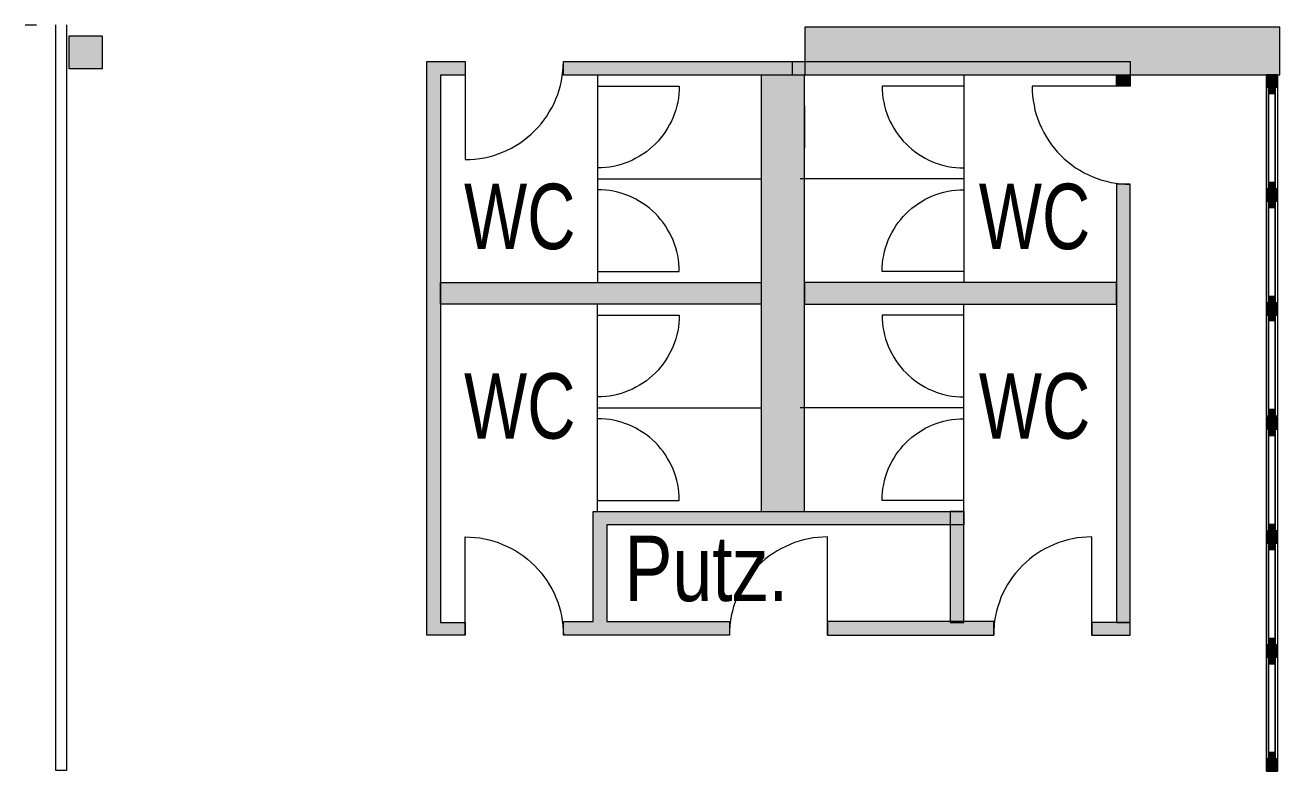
# Model space of a CAD drawing. Header units: inches. Extents: x 7445 to 114549, y 127015 to 195514.
# Drawn here: x 36765 to 48275, y 141922 to 148762 of the extents above; entities that cross this region are included whole.
import ezdxf

# ---------------------------------------------------------------- set-up
doc = ezdxf.new("R2010")
doc.units = ezdxf.units.IN
doc.header["$LTSCALE"] = 300
doc.header["$MEASUREMENT"] = 0
doc.linetypes.add('Volllinie', pattern=[0])
doc.layers.add('Grundebene', color=7, linetype='Continuous')
doc.styles.add('ARIAL_NARROW', font='ARIALN.TTF', dxfattribs={"height": 0.2})

# ---------------------------------------------------------------- blocks, each defined once
blk = doc.blocks.new('Color_Area-54A')
at = {"layer": 'Grundebene', "true_color": 0x000000, "transparency": 33554687}
blk.add_hatch(color=18, dxfattribs=at).paths.add_polyline_path([(48275, 148742), (43917, 148742), (43917, 148305), (48275, 148305)], flags=0)
at = {"layer": 'Grundebene', "color": 18, "linetype": 'Volllinie', "lineweight": 13, "true_color": 0x000000}
for p, q in [((48275, 148742), (43917, 148742)), ((43917, 148742), (43917, 148305)), ((48275, 148305), (48275, 148742)), ((43917, 148305), (48275, 148305))]:
    blk.add_line(p, q, dxfattribs=at)
blk = doc.blocks.new('Color_Area-1184')
at = {"layer": 'Grundebene', "true_color": 0xffffff, "transparency": 33554687}
blk.add_hatch(color=7, dxfattribs=at).paths.add_polyline_path([(48152, 143077), (48152, 142965), (48252, 142965), (48252, 143077)], flags=0)
at = {"layer": 'Grundebene', "color": 18, "linetype": 'Volllinie', "lineweight": 13, "true_color": 0x000000}
blk.add_lwpolyline([(48152, 143077), (48152, 142965), (48252, 142965), (48252, 143077), (48152, 143077)], dxfattribs=at)
blk = doc.blocks.new('Color_Area-118A')
at = {"layer": 'Grundebene', "true_color": 0xffffff, "transparency": 33554687}
blk.add_hatch(color=7, dxfattribs=at).paths.add_polyline_path([(48152, 144122), (48152, 144011), (48252, 144011), (48252, 144122)], flags=0)
at = {"layer": 'Grundebene', "color": 18, "linetype": 'Volllinie', "lineweight": 13, "true_color": 0x000000}
blk.add_lwpolyline([(48152, 144122), (48152, 144011), (48252, 144011), (48252, 144122), (48152, 144122)], dxfattribs=at)
blk = doc.blocks.new('Color_Area-1190')
at = {"layer": 'Grundebene', "true_color": 0xffffff, "transparency": 33554687}
blk.add_hatch(color=7, dxfattribs=at).paths.add_polyline_path([(48152, 145168), (48152, 145057), (48252, 145057), (48252, 145168)], flags=0)
at = {"layer": 'Grundebene', "color": 18, "linetype": 'Volllinie', "lineweight": 13, "true_color": 0x000000}
blk.add_lwpolyline([(48152, 145168), (48152, 145057), (48252, 145057), (48252, 145168), (48152, 145168)], dxfattribs=at)
blk = doc.blocks.new('Color_Area-1196')
at = {"layer": 'Grundebene', "true_color": 0xffffff, "transparency": 33554687}
blk.add_hatch(color=7, dxfattribs=at).paths.add_polyline_path([(48152, 146214), (48152, 146102), (48252, 146102), (48252, 146214)], flags=0)
at = {"layer": 'Grundebene', "color": 18, "linetype": 'Volllinie', "lineweight": 13, "true_color": 0x000000}
blk.add_lwpolyline([(48152, 146214), (48152, 146102), (48252, 146102), (48252, 146214), (48152, 146214)], dxfattribs=at)
blk = doc.blocks.new('Color_Area-119C')
at = {"layer": 'Grundebene', "true_color": 0xffffff, "transparency": 33554687}
blk.add_hatch(color=7, dxfattribs=at).paths.add_polyline_path([(48152, 147259), (48152, 147148), (48252, 147148), (48252, 147259)], flags=0)
at = {"layer": 'Grundebene', "color": 18, "linetype": 'Volllinie', "lineweight": 13, "true_color": 0x000000}
blk.add_lwpolyline([(48152, 147259), (48152, 147148), (48252, 147148), (48252, 147259), (48152, 147259)], dxfattribs=at)
blk = doc.blocks.new('Color_Area-11A2')
at = {"layer": 'Grundebene', "true_color": 0xffffff, "transparency": 33554687}
blk.add_hatch(color=7, dxfattribs=at).paths.add_polyline_path([(48152, 142031), (48152, 141920), (48252, 141920), (48252, 142031)], flags=0)
at = {"layer": 'Grundebene', "color": 18, "linetype": 'Volllinie', "lineweight": 13, "true_color": 0x000000}
blk.add_lwpolyline([(48152, 142031), (48152, 141920), (48252, 141920), (48252, 142031), (48152, 142031)], dxfattribs=at)
blk = doc.blocks.new('Color_Area-11A8')
at = {"layer": 'Grundebene', "true_color": 0xffffff, "transparency": 33554687}
blk.add_hatch(color=7, dxfattribs=at).paths.add_polyline_path([(48152, 148305), (48152, 148193), (48252, 148193), (48252, 148305)], flags=0)
at = {"layer": 'Grundebene', "color": 18, "linetype": 'Volllinie', "lineweight": 13, "true_color": 0x000000}
blk.add_lwpolyline([(48152, 148305), (48152, 148193), (48252, 148193), (48252, 148305), (48152, 148305)], dxfattribs=at)
blk = doc.blocks.new('Color_Area-11AE')
at = {"layer": 'Grundebene', "true_color": 0xffffff, "transparency": 33554687}
blk.add_hatch(color=7, dxfattribs=at).paths.add_polyline_path([(48172, 142091), (48172, 142031), (48232, 142031), (48232, 142091)], flags=0)
at = {"layer": 'Grundebene', "color": 18, "linetype": 'Volllinie', "lineweight": 13, "true_color": 0x000000}
blk.add_lwpolyline([(48172, 142091), (48172, 142031), (48232, 142031), (48232, 142091), (48172, 142091)], dxfattribs=at)
blk = doc.blocks.new('Color_Area-11B4')
at = {"layer": 'Grundebene', "true_color": 0xffffff, "transparency": 33554687}
blk.add_hatch(color=7, dxfattribs=at).paths.add_polyline_path([(48172, 142965), (48172, 142905), (48232, 142905), (48232, 142965)], flags=0)
at = {"layer": 'Grundebene', "color": 18, "linetype": 'Volllinie', "lineweight": 13, "true_color": 0x000000}
blk.add_lwpolyline([(48172, 142965), (48172, 142905), (48232, 142905), (48232, 142965), (48172, 142965)], dxfattribs=at)
blk = doc.blocks.new('Color_Area-11C6')
at = {"layer": 'Grundebene', "true_color": 0xffffff, "transparency": 33554687}
blk.add_hatch(color=7, dxfattribs=at).paths.add_polyline_path([(48172, 143137), (48172, 143077), (48232, 143077), (48232, 143137)], flags=0)
at = {"layer": 'Grundebene', "color": 18, "linetype": 'Volllinie', "lineweight": 13, "true_color": 0x000000}
blk.add_lwpolyline([(48172, 143137), (48172, 143077), (48232, 143077), (48232, 143137), (48172, 143137)], dxfattribs=at)
blk = doc.blocks.new('Color_Area-11CC')
at = {"layer": 'Grundebene', "true_color": 0xffffff, "transparency": 33554687}
blk.add_hatch(color=7, dxfattribs=at).paths.add_polyline_path([(48172, 144011), (48172, 143951), (48232, 143951), (48232, 144011)], flags=0)
at = {"layer": 'Grundebene', "color": 18, "linetype": 'Volllinie', "lineweight": 13, "true_color": 0x000000}
blk.add_lwpolyline([(48172, 144011), (48172, 143951), (48232, 143951), (48232, 144011), (48172, 144011)], dxfattribs=at)
blk = doc.blocks.new('Color_Area-11DE')
at = {"layer": 'Grundebene', "true_color": 0xffffff, "transparency": 33554687}
blk.add_hatch(color=7, dxfattribs=at).paths.add_polyline_path([(48172, 144182), (48172, 144122), (48232, 144122), (48232, 144182)], flags=0)
at = {"layer": 'Grundebene', "color": 18, "linetype": 'Volllinie', "lineweight": 13, "true_color": 0x000000}
blk.add_lwpolyline([(48172, 144182), (48172, 144122), (48232, 144122), (48232, 144182), (48172, 144182)], dxfattribs=at)
blk = doc.blocks.new('Color_Area-11E4')
at = {"layer": 'Grundebene', "true_color": 0xffffff, "transparency": 33554687}
blk.add_hatch(color=7, dxfattribs=at).paths.add_polyline_path([(48172, 145057), (48172, 144997), (48232, 144997), (48232, 145057)], flags=0)
at = {"layer": 'Grundebene', "color": 18, "linetype": 'Volllinie', "lineweight": 13, "true_color": 0x000000}
blk.add_lwpolyline([(48172, 145057), (48172, 144997), (48232, 144997), (48232, 145057), (48172, 145057)], dxfattribs=at)
blk = doc.blocks.new('Color_Area-11F6')
at = {"layer": 'Grundebene', "true_color": 0xffffff, "transparency": 33554687}
blk.add_hatch(color=7, dxfattribs=at).paths.add_polyline_path([(48172, 145236), (48172, 145176), (48232, 145176), (48232, 145236)], flags=0)
at = {"layer": 'Grundebene', "color": 18, "linetype": 'Volllinie', "lineweight": 13, "true_color": 0x000000}
blk.add_lwpolyline([(48172, 145236), (48172, 145176), (48232, 145176), (48232, 145236), (48172, 145236)], dxfattribs=at)
blk = doc.blocks.new('Color_Area-11FC')
at = {"layer": 'Grundebene', "true_color": 0xffffff, "transparency": 33554687}
blk.add_hatch(color=7, dxfattribs=at).paths.add_polyline_path([(48172, 146111), (48172, 146051), (48232, 146051), (48232, 146111)], flags=0)
at = {"layer": 'Grundebene', "color": 18, "linetype": 'Volllinie', "lineweight": 13, "true_color": 0x000000}
blk.add_lwpolyline([(48172, 146111), (48172, 146051), (48232, 146051), (48232, 146111), (48172, 146111)], dxfattribs=at)
blk = doc.blocks.new('Color_Area-120E')
at = {"layer": 'Grundebene', "true_color": 0xffffff, "transparency": 33554687}
blk.add_hatch(color=7, dxfattribs=at).paths.add_polyline_path([(48172, 147319), (48172, 147259), (48232, 147259), (48232, 147319)], flags=0)
at = {"layer": 'Grundebene', "color": 18, "linetype": 'Volllinie', "lineweight": 13, "true_color": 0x000000}
blk.add_lwpolyline([(48172, 147319), (48172, 147259), (48232, 147259), (48232, 147319), (48172, 147319)], dxfattribs=at)
blk = doc.blocks.new('Color_Area-1214')
at = {"layer": 'Grundebene', "true_color": 0xffffff, "transparency": 33554687}
blk.add_hatch(color=7, dxfattribs=at).paths.add_polyline_path([(48172, 148193), (48172, 148133), (48232, 148133), (48232, 148193)], flags=0)
at = {"layer": 'Grundebene', "color": 18, "linetype": 'Volllinie', "lineweight": 13, "true_color": 0x000000}
blk.add_lwpolyline([(48172, 148193), (48172, 148133), (48232, 148133), (48232, 148193), (48172, 148193)], dxfattribs=at)
blk = doc.blocks.new('Color_Area-1226')
at = {"layer": 'Grundebene', "true_color": 0xffffff, "transparency": 33554687}
blk.add_hatch(color=7, dxfattribs=at).paths.add_polyline_path([(48172, 146274), (48172, 146214), (48232, 146214), (48232, 146274)], flags=0)
at = {"layer": 'Grundebene', "color": 18, "linetype": 'Volllinie', "lineweight": 13, "true_color": 0x000000}
blk.add_lwpolyline([(48172, 146274), (48172, 146214), (48232, 146214), (48232, 146274), (48172, 146274)], dxfattribs=at)
blk = doc.blocks.new('Color_Area-122C')
at = {"layer": 'Grundebene', "true_color": 0xffffff, "transparency": 33554687}
blk.add_hatch(color=7, dxfattribs=at).paths.add_polyline_path([(48172, 147148), (48172, 147088), (48232, 147088), (48232, 147148)], flags=0)
at = {"layer": 'Grundebene', "color": 18, "linetype": 'Volllinie', "lineweight": 13, "true_color": 0x000000}
blk.add_lwpolyline([(48172, 147148), (48172, 147088), (48232, 147088), (48232, 147148), (48172, 147148)], dxfattribs=at)
blk = doc.blocks.new('Color_Area-138C')
at = {"layer": 'Grundebene', "true_color": 0x000000, "transparency": 33554687}
blk.add_hatch(color=18, dxfattribs=at).paths.add_polyline_path([(37171, 148662), (37471, 148662), (37471, 148362), (37171, 148362)], flags=0)
at = {"layer": 'Grundebene', "color": 18, "linetype": 'Volllinie', "lineweight": 13, "true_color": 0x000000}
for p, q in [((37171, 148662), (37471, 148662)), ((37171, 148362), (37171, 148662)), ((37471, 148662), (37471, 148362)), ((37471, 148362), (37171, 148362))]:
    blk.add_line(p, q, dxfattribs=at)
blk = doc.blocks.new('Color_Area-13FE')
at = {"layer": 'Grundebene', "true_color": 0x000000, "transparency": 33554687}
blk.add_hatch(color=18, dxfattribs=at).paths.add_polyline_path([(40803, 148303), (40576, 148303), (40576, 143284), (40803, 143284), (40803, 143168), (40451, 143168), (40451, 148428), (40803, 148428)], flags=0)
at = {"layer": 'Grundebene', "color": 18, "linetype": 'Volllinie', "lineweight": 13, "true_color": 0x000000}
for p, q in [((40451, 143168), (40451, 148428)), ((40451, 148428), (40803, 148428)), ((40803, 148428), (40803, 148303)), ((40803, 148303), (40576, 148303)), ((40576, 148303), (40576, 143284)), ((40576, 143284), (40803, 143284)), ((40803, 143284), (40803, 143168)), ((40803, 143168), (40451, 143168))]:
    blk.add_line(p, q, dxfattribs=at)
blk = doc.blocks.new('Color_Area-140D')
at = {"layer": 'Grundebene', "true_color": 0x000000, "transparency": 33554687}
blk.add_hatch(color=18, dxfattribs=at).paths.add_polyline_path([(43916, 148302), (43516, 148302), (43516, 144302), (43916, 144302)], flags=0)
at = {"layer": 'Grundebene', "color": 18, "linetype": 'Volllinie', "lineweight": 13, "true_color": 0x000000}
for p, q in [((43916, 148302), (43516, 148302)), ((43516, 148302), (43516, 144302)), ((43916, 144302), (43916, 148302)), ((43516, 144302), (43916, 144302))]:
    blk.add_line(p, q, dxfattribs=at)
blk = doc.blocks.new('Color_Area-1416')
at = {"layer": 'Grundebene', "true_color": 0x000000, "transparency": 33554687}
blk.add_hatch(color=18, dxfattribs=at).paths.add_polyline_path([(40576, 146202), (40576, 146402), (43516, 146402), (43516, 146202)], flags=0)
at = {"layer": 'Grundebene', "color": 18, "linetype": 'Volllinie', "lineweight": 13, "true_color": 0x000000}
for p, q in [((40576, 146202), (40576, 146402)), ((40576, 146402), (43516, 146402)), ((43516, 146402), (43516, 146202)), ((43516, 146202), (40576, 146202))]:
    blk.add_line(p, q, dxfattribs=at)
blk = doc.blocks.new('Color_Area-1425')
at = {"layer": 'Grundebene', "true_color": 0x000000, "transparency": 33554687}
blk.add_hatch(color=18, dxfattribs=at).paths.add_polyline_path([(42101, 144177), (42101, 143293), (43226, 143293), (43226, 143168), (41705, 143168), (41705, 143293), (41976, 143293), (41976, 144302), (45376, 144302), (45376, 144177)], flags=0)
at = {"layer": 'Grundebene', "color": 18, "linetype": 'Volllinie', "lineweight": 13, "true_color": 0x000000}
for p, q in [((41976, 143293), (41976, 144302)), ((41976, 144302), (45376, 144302)), ((45376, 144302), (45376, 144177)), ((42101, 144177), (42101, 143293)), ((45376, 144177), (42101, 144177)), ((41705, 143168), (41705, 143293)), ((41705, 143293), (41976, 143293)), ((42101, 143293), (43226, 143293)), ((43226, 143293), (43226, 143168)), ((43226, 143168), (41705, 143168))]:
    blk.add_line(p, q, dxfattribs=at)
blk = doc.blocks.new('Color_Area-14FC')
at = {"layer": 'Grundebene', "true_color": 0x000000, "transparency": 33554687}
blk.add_hatch(color=18, dxfattribs=at).paths.add_polyline_path([(46776, 143284), (46901, 143284), (46902, 147302), (46777, 147302)], flags=0)
at = {"layer": 'Grundebene', "color": 18, "linetype": 'Volllinie', "lineweight": 13, "true_color": 0x000000}
for p, q in [((46777, 147302), (46776, 143284)), ((46902, 147302), (46777, 147302)), ((46901, 143284), (46902, 147302)), ((46776, 143284), (46901, 143284))]:
    blk.add_line(p, q, dxfattribs=at)
blk = doc.blocks.new('Color_Area-1507')
at = {"layer": 'Grundebene', "true_color": 0x000000, "transparency": 33554687}
blk.add_hatch(color=18, dxfattribs=at).paths.add_polyline_path([(46776, 146202), (46776, 146402), (43916, 146402), (43916, 146202)], flags=0)
at = {"layer": 'Grundebene', "color": 18, "linetype": 'Volllinie', "lineweight": 13, "true_color": 0x000000}
for p, q in [((46776, 146402), (43916, 146402)), ((43916, 146402), (43916, 146202)), ((46776, 146202), (46776, 146402)), ((43916, 146202), (46776, 146202))]:
    blk.add_line(p, q, dxfattribs=at)
blk = doc.blocks.new('Color_Area-1510')
at = {"layer": 'Grundebene', "true_color": 0x000000, "transparency": 33554687}
blk.add_hatch(color=18, dxfattribs=at).paths.add_polyline_path([(45251, 144302), (45251, 143284), (45376, 143284), (45376, 144302)], flags=0)
at = {"layer": 'Grundebene', "color": 18, "linetype": 'Volllinie', "lineweight": 13, "true_color": 0x000000}
for p, q in [((45251, 144302), (45251, 143284)), ((45376, 144302), (45251, 144302)), ((45376, 143284), (45376, 144302)), ((45251, 143284), (45376, 143284))]:
    blk.add_line(p, q, dxfattribs=at)
blk = doc.blocks.new('Color_Area-1606')
at = {"layer": 'Grundebene', "true_color": 0x000000, "transparency": 33554687}
blk.add_hatch(color=18, dxfattribs=at).paths.add_polyline_path([(41703, 148302), (41703, 148428), (43917, 148428), (43917, 148302)], flags=0)
at = {"layer": 'Grundebene', "color": 18, "linetype": 'Volllinie', "lineweight": 13, "true_color": 0x000000}
for p, q in [((41703, 148302), (41703, 148428)), ((41703, 148428), (43917, 148428)), ((43917, 148428), (43917, 148302)), ((43917, 148302), (41703, 148302))]:
    blk.add_line(p, q, dxfattribs=at)
blk = doc.blocks.new('Color_Area-160F')
at = {"layer": 'Grundebene', "true_color": 0x000000, "transparency": 33554687}
blk.add_hatch(color=18, dxfattribs=at).paths.add_polyline_path([(46777, 148203), (46777, 148303), (46902, 148303), (46902, 148203)], flags=0)
at = {"layer": 'Grundebene', "color": 18, "linetype": 'Volllinie', "lineweight": 13, "true_color": 0x000000}
for p, q in [((46777, 148203), (46777, 148303)), ((46777, 148303), (46902, 148303)), ((46902, 148303), (46902, 148203)), ((46902, 148203), (46777, 148203))]:
    blk.add_line(p, q, dxfattribs=at)
blk = doc.blocks.new('Color_Area-161C')
at = {"layer": 'Grundebene', "true_color": 0x000000, "transparency": 33554687}
blk.add_hatch(color=18, dxfattribs=at).paths.add_polyline_path([(45650, 143293), (44126, 143293), (44126, 143168), (45650, 143168)], flags=0)
at = {"layer": 'Grundebene', "color": 18, "linetype": 'Volllinie', "lineweight": 13, "true_color": 0x000000}
for p, q in [((45650, 143293), (44126, 143293)), ((44126, 143293), (44126, 143168)), ((45650, 143168), (45650, 143293)), ((44126, 143168), (45650, 143168))]:
    blk.add_line(p, q, dxfattribs=at)
blk = doc.blocks.new('Color_Area-1625')
at = {"layer": 'Grundebene', "true_color": 0x000000, "transparency": 33554687}
blk.add_hatch(color=18, dxfattribs=at).paths.add_polyline_path([(46550, 143168), (46901, 143168), (46901, 143284), (46550, 143284)], flags=0)
at = {"layer": 'Grundebene', "color": 18, "linetype": 'Volllinie', "lineweight": 13, "true_color": 0x000000}
for p, q in [((46901, 143284), (46550, 143284)), ((46550, 143284), (46550, 143168)), ((46901, 143168), (46901, 143284)), ((46550, 143168), (46901, 143168))]:
    blk.add_line(p, q, dxfattribs=at)

msp = doc.modelspace()

# ---------------------------------------------------------------- linework, layer by layer
at = {"layer": 'Grundebene', "color": 18, "linetype": 'Volllinie', "lineweight": 13, "true_color": 0x000000}
for p, q in [((36869, 148761), (36765, 148761)), ((37047, 141924), (37047, 148765)), ((37145, 148765), (37145, 141924)), ((48275, 148742), (43917, 148742)), ((43917, 148742), (43917, 148305)), ((48275, 148305), (48275, 148742)), ((37171, 148662), (37471, 148662)), ((37171, 148362), (37171, 148662)), ((37471, 148662), (37471, 148362)), ((40451, 143168), (40451, 148428)), ((40451, 148428), (40803, 148428)), ((40803, 148428), (40803, 148303)), ((40803, 148428), (40803, 147528)), ((41698, 148338), (41702, 148383)), ((41702, 148383), (41703, 148428)), ((41703, 148302), (41703, 148428)), ((41703, 148428), (43917, 148428)), ((43805, 148428), (46902, 148428)), ((43805, 148303), (43805, 148428)), ((43917, 148428), (43917, 148302)), ((46902, 148428), (46902, 148303)), ((37471, 148362), (37171, 148362)), ((40803, 148303), (40576, 148303)), ((40576, 148303), (40576, 143284)), ((41676, 148209), (41686, 148252)), ((41686, 148252), (41693, 148295)), ((41693, 148295), (41698, 148338)), ((43917, 148302), (41703, 148302)), ((42016, 148302), (42016, 146402)), ((43916, 148302), (43516, 148302)), ((43516, 148302), (43516, 144302)), ((46902, 148303), (43805, 148303)), ((43916, 144302), (43916, 148302)), ((43917, 148305), (48275, 148305)), ((45376, 148302), (45376, 146402)), ((46777, 148203), (46777, 148303)), ((46777, 148303), (46902, 148303)), ((46902, 148303), (46902, 148203)), ((48152, 148305), (48252, 148305)), ((48152, 148193), (48152, 148305)), ((48252, 148305), (48252, 148193)), ((41651, 148125), (41664, 148167)), ((41664, 148167), (41676, 148209)), ((42016, 148202), (42766, 148202)), ((42765, 148165), (42762, 148128)), ((42766, 148202), (42765, 148165)), ((45376, 148202), (44626, 148202)), ((44627, 148202), (44627, 148165)), ((44627, 148165), (44630, 148128)), ((46902, 148202), (46002, 148202)), ((46003, 148202), (46004, 148157)), ((46004, 148157), (46007, 148113)), ((46902, 148203), (46777, 148203)), ((48252, 148193), (48152, 148193)), ((48152, 148193), (48172, 148193)), ((48152, 147259), (48152, 148193)), ((48172, 148193), (48232, 148193)), ((48172, 148133), (48172, 148193)), ((48172, 148193), (48172, 147259)), ((48232, 148193), (48232, 148133)), ((48232, 148193), (48252, 148193)), ((48232, 147259), (48232, 148193)), ((48252, 148193), (48252, 147259)), ((41597, 148004), (41617, 148044)), ((41617, 148044), (41635, 148084)), ((41635, 148084), (41651, 148125)), ((42744, 148020), (42734, 147985)), ((42752, 148055), (42744, 148020)), ((42758, 148091), (42752, 148055)), ((42762, 148128), (42758, 148091)), ((43916, 148022), (43916, 148022)), ((43916, 148022), (43916, 147632)), ((44630, 148128), (44634, 148091)), ((44634, 148091), (44641, 148055)), ((44641, 148055), (44649, 148020)), ((44649, 148020), (44658, 147985)), ((46007, 148113), (46012, 148069)), ((46012, 148069), (46020, 148026)), ((46020, 148026), (46029, 147983)), ((48232, 148133), (48172, 148133)), ((48172, 148133), (48232, 148133)), ((48172, 147319), (48172, 148133)), ((48232, 148133), (48232, 147319)), ((41525, 147891), (41551, 147927)), ((41551, 147927), (41574, 147965)), ((41574, 147965), (41597, 148004)), ((42709, 147916), (42694, 147882)), ((42722, 147950), (42709, 147916)), ((42734, 147985), (42722, 147950)), ((44658, 147985), (44670, 147950)), ((44670, 147950), (44683, 147916)), ((44683, 147916), (44698, 147882)), ((46029, 147983), (46041, 147941)), ((46041, 147941), (46055, 147900)), ((41408, 147761), (41439, 147791)), ((41439, 147791), (41470, 147823)), ((41470, 147823), (41498, 147856)), ((41498, 147856), (41525, 147891)), ((42659, 147816), (42639, 147785)), ((42677, 147849), (42659, 147816)), ((42694, 147882), (42677, 147849)), ((44698, 147882), (44715, 147849)), ((44715, 147849), (44733, 147816)), ((44733, 147816), (44753, 147785)), ((46055, 147900), (46071, 147859)), ((46071, 147859), (46089, 147818)), ((46089, 147818), (46109, 147778)), ((41266, 147656), (41303, 147680)), ((41303, 147680), (41340, 147706)), ((41340, 147706), (41375, 147733)), ((41375, 147733), (41408, 147761)), ((42572, 147698), (42547, 147672)), ((42595, 147726), (42572, 147698)), ((42618, 147755), (42595, 147726)), ((42639, 147785), (42618, 147755)), ((44753, 147785), (44774, 147755)), ((44774, 147755), (44797, 147726)), ((44797, 147726), (44821, 147698)), ((44821, 147698), (44846, 147672)), ((46109, 147778), (46131, 147739)), ((46131, 147739), (46155, 147701)), ((46155, 147701), (46180, 147665)), ((41022, 147555), (41064, 147566)), ((41064, 147566), (41105, 147580)), ((41105, 147580), (41146, 147596)), ((41146, 147596), (41187, 147614)), ((41187, 147614), (41226, 147634)), ((41226, 147634), (41266, 147656)), ((42402, 147559), (42369, 147541)), ((42433, 147579), (42402, 147559)), ((42464, 147600), (42433, 147579)), ((42492, 147623), (42464, 147600)), ((42520, 147647), (42492, 147623)), ((42547, 147672), (42520, 147647)), ((44846, 147672), (44872, 147647)), ((44872, 147647), (44900, 147623)), ((44900, 147623), (44929, 147600)), ((44929, 147600), (44959, 147579)), ((44959, 147579), (44991, 147559)), ((44991, 147559), (45023, 147541)), ((46180, 147665), (46207, 147630)), ((46207, 147630), (46236, 147597)), ((46236, 147597), (46266, 147565)), ((46266, 147565), (46298, 147535)), ((40803, 147528), (40848, 147529)), ((40848, 147529), (40892, 147532)), ((40892, 147532), (40936, 147538)), ((40936, 147538), (40979, 147545)), ((40979, 147545), (41022, 147555)), ((42054, 147453), (42016, 147452)), ((42091, 147456), (42054, 147453)), ((42127, 147460), (42091, 147456)), ((42163, 147466), (42127, 147460)), ((42199, 147474), (42163, 147466)), ((42234, 147484), (42199, 147474)), ((42268, 147496), (42234, 147484)), ((42302, 147509), (42268, 147496)), ((42336, 147524), (42302, 147509)), ((42369, 147541), (42336, 147524)), ((45023, 147541), (45056, 147524)), ((45056, 147524), (45090, 147509)), ((45090, 147509), (45124, 147496)), ((45124, 147496), (45159, 147484)), ((45159, 147484), (45194, 147474)), ((45194, 147474), (45229, 147466)), ((45229, 147466), (45265, 147460)), ((45265, 147460), (45302, 147456)), ((45302, 147456), (45339, 147453)), ((45339, 147453), (45376, 147452)), ((46298, 147535), (46331, 147507)), ((46331, 147507), (46366, 147480)), ((46366, 147480), (46402, 147454)), ((46402, 147454), (46440, 147430)), ((42016, 147352), (43516, 147352)), ((45376, 147352), (43876, 147352)), ((46440, 147430), (46479, 147408)), ((46479, 147408), (46519, 147388)), ((46519, 147388), (46559, 147370)), ((46559, 147370), (46600, 147354)), ((46600, 147354), (46641, 147340)), ((46641, 147340), (46684, 147329)), ((46684, 147329), (46726, 147319)), ((42054, 147251), (42016, 147252)), ((42091, 147249), (42054, 147251)), ((42127, 147244), (42091, 147249)), ((42163, 147238), (42127, 147244)), ((42199, 147230), (42163, 147238)), ((42234, 147220), (42199, 147230)), ((42268, 147209), (42234, 147220)), ((45124, 147209), (45159, 147220)), ((45159, 147220), (45194, 147230)), ((45194, 147230), (45229, 147238)), ((45229, 147238), (45265, 147244)), ((45265, 147244), (45302, 147249)), ((45302, 147249), (45339, 147251)), ((45339, 147251), (45376, 147252)), ((46726, 147319), (46769, 147312)), ((46769, 147312), (46813, 147307)), ((46777, 147302), (46776, 143284)), ((46902, 147302), (46777, 147302)), ((46813, 147307), (46858, 147303)), ((46858, 147303), (46902, 147302)), ((46901, 143284), (46902, 147302)), ((48152, 147259), (48252, 147259)), ((48152, 147148), (48152, 147259)), ((48172, 147259), (48152, 147259)), ((48172, 147319), (48232, 147319)), ((48172, 147259), (48172, 147319)), ((48232, 147319), (48172, 147319)), ((48232, 147259), (48172, 147259)), ((48232, 147319), (48232, 147259)), ((48252, 147259), (48232, 147259)), ((48252, 147259), (48252, 147148)), ((42302, 147196), (42268, 147209)), ((42336, 147181), (42302, 147196)), ((42369, 147164), (42336, 147181)), ((42402, 147145), (42369, 147164)), ((42433, 147126), (42402, 147145)), ((42464, 147104), (42433, 147126)), ((42492, 147082), (42464, 147104)), ((44900, 147082), (44929, 147104)), ((44929, 147104), (44959, 147126)), ((44959, 147126), (44991, 147145)), ((44991, 147145), (45023, 147164)), ((45023, 147164), (45056, 147181)), ((45056, 147181), (45090, 147196)), ((45090, 147196), (45124, 147209)), ((48252, 147148), (48152, 147148)), ((48152, 147148), (48172, 147148)), ((48152, 146214), (48152, 147148)), ((48172, 147148), (48232, 147148)), ((48172, 147088), (48172, 147148)), ((48172, 147148), (48172, 146214)), ((48232, 147148), (48232, 147088)), ((48232, 147148), (48252, 147148)), ((48232, 146214), (48232, 147148)), ((48252, 147148), (48252, 146214)), ((42520, 147058), (42492, 147082)), ((42547, 147033), (42520, 147058)), ((42572, 147007), (42547, 147033)), ((42595, 146979), (42572, 147007)), ((44797, 146979), (44821, 147007)), ((44821, 147007), (44846, 147033)), ((44846, 147033), (44872, 147058)), ((44872, 147058), (44900, 147082)), ((48232, 147088), (48172, 147088)), ((48172, 147088), (48232, 147088)), ((48172, 146274), (48172, 147088)), ((48232, 147088), (48232, 146274)), ((42618, 146950), (42595, 146979)), ((42639, 146920), (42618, 146950)), ((42659, 146888), (42639, 146920)), ((42677, 146855), (42659, 146888)), ((44715, 146855), (44733, 146888)), ((44733, 146888), (44753, 146920)), ((44753, 146920), (44774, 146950)), ((44774, 146950), (44797, 146979)), ((42694, 146822), (42677, 146855)), ((42709, 146789), (42694, 146822)), ((42722, 146754), (42709, 146789)), ((42734, 146720), (42722, 146754)), ((44658, 146720), (44670, 146754)), ((44670, 146754), (44683, 146789)), ((44683, 146789), (44698, 146822)), ((44698, 146822), (44715, 146855)), ((42744, 146685), (42734, 146720)), ((42752, 146649), (42744, 146685)), ((42758, 146613), (42752, 146649)), ((44634, 146613), (44641, 146649)), ((44641, 146649), (44649, 146685)), ((44649, 146685), (44658, 146720)), ((42762, 146577), (42758, 146613)), ((42765, 146540), (42762, 146577)), ((42766, 146502), (42765, 146540)), ((44627, 146540), (44630, 146577)), ((44627, 146502), (44627, 146540)), ((44630, 146577), (44634, 146613)), ((42016, 146502), (42766, 146502)), ((45376, 146502), (44626, 146502)), ((40576, 146202), (40576, 146402)), ((40576, 146402), (43516, 146402)), ((43516, 146402), (43516, 146202)), ((46776, 146402), (43916, 146402)), ((43916, 146402), (43916, 146202)), ((46776, 146202), (46776, 146402)), ((43516, 146202), (40576, 146202)), ((42016, 144302), (42016, 146202)), ((43916, 146202), (46776, 146202)), ((45376, 144302), (45376, 146202)), ((48152, 146214), (48252, 146214)), ((48152, 146102), (48152, 146214)), ((48172, 146214), (48152, 146214)), ((48172, 146274), (48232, 146274)), ((48172, 146214), (48172, 146274)), ((48232, 146274), (48172, 146274)), ((48232, 146214), (48172, 146214)), ((48232, 146274), (48232, 146214)), ((48252, 146214), (48232, 146214)), ((48252, 146214), (48252, 146102)), ((42016, 146102), (42766, 146102)), ((42765, 146065), (42762, 146028)), ((42766, 146102), (42765, 146065)), ((45376, 146102), (44626, 146102)), ((44627, 146102), (44627, 146065)), ((44627, 146065), (44630, 146028)), ((48152, 146111), (48172, 146111)), ((48152, 145176), (48152, 146111)), ((48252, 146102), (48152, 146102)), ((48172, 146111), (48232, 146111)), ((48172, 146051), (48172, 146111)), ((48172, 146111), (48172, 145176)), ((48232, 146111), (48232, 146051)), ((48232, 146111), (48252, 146111)), ((48232, 145176), (48232, 146111)), ((48252, 146111), (48252, 145176)), ((42752, 145955), (42744, 145920)), ((42758, 145991), (42752, 145955)), ((42762, 146028), (42758, 145991)), ((44630, 146028), (44634, 145991)), ((44634, 145991), (44641, 145955)), ((44641, 145955), (44649, 145920)), ((48232, 146051), (48172, 146051)), ((48172, 146051), (48232, 146051)), ((48172, 145236), (48172, 146051)), ((48232, 146051), (48232, 145236)), ((42722, 145850), (42709, 145816)), ((42734, 145885), (42722, 145850)), ((42744, 145920), (42734, 145885)), ((44649, 145920), (44658, 145885)), ((44658, 145885), (44670, 145850)), ((44670, 145850), (44683, 145816)), ((42677, 145749), (42659, 145716)), ((42694, 145782), (42677, 145749)), ((42709, 145816), (42694, 145782)), ((44683, 145816), (44698, 145782)), ((44698, 145782), (44715, 145749)), ((44715, 145749), (44733, 145716)), ((42595, 145626), (42572, 145598)), ((42618, 145655), (42595, 145626)), ((42639, 145685), (42618, 145655)), ((42659, 145716), (42639, 145685)), ((44733, 145716), (44753, 145685)), ((44753, 145685), (44774, 145655)), ((44774, 145655), (44797, 145626)), ((44797, 145626), (44821, 145598)), ((42464, 145500), (42433, 145479)), ((42492, 145523), (42464, 145500)), ((42520, 145547), (42492, 145523)), ((42547, 145572), (42520, 145547)), ((42572, 145598), (42547, 145572)), ((44821, 145598), (44846, 145572)), ((44846, 145572), (44872, 145547)), ((44872, 145547), (44900, 145523)), ((44900, 145523), (44929, 145500)), ((44929, 145500), (44959, 145479)), ((42199, 145374), (42163, 145366)), ((42234, 145384), (42199, 145374)), ((42268, 145396), (42234, 145384)), ((42302, 145409), (42268, 145396)), ((42336, 145424), (42302, 145409)), ((42369, 145441), (42336, 145424)), ((42402, 145459), (42369, 145441)), ((42433, 145479), (42402, 145459)), ((44959, 145479), (44991, 145459)), ((44991, 145459), (45023, 145441)), ((45023, 145441), (45056, 145424)), ((45056, 145424), (45090, 145409)), ((45090, 145409), (45124, 145396)), ((45124, 145396), (45159, 145384)), ((45159, 145384), (45194, 145374)), ((45194, 145374), (45229, 145366)), ((42054, 145353), (42016, 145352)), ((42091, 145356), (42054, 145353)), ((42127, 145360), (42091, 145356)), ((42163, 145366), (42127, 145360)), ((45229, 145366), (45265, 145360)), ((45265, 145360), (45302, 145356)), ((45302, 145356), (45339, 145353)), ((45339, 145353), (45376, 145352)), ((42016, 145252), (43516, 145252)), ((42054, 145151), (42016, 145152)), ((42091, 145149), (42054, 145151)), ((42127, 145144), (42091, 145149)), ((42163, 145138), (42127, 145144)), ((45376, 145252), (43876, 145252)), ((45229, 145138), (45265, 145144)), ((45265, 145144), (45302, 145149)), ((45302, 145149), (45339, 145151)), ((45339, 145151), (45376, 145152)), ((48172, 145176), (48152, 145176)), ((48152, 145168), (48252, 145168)), ((48152, 145057), (48152, 145168)), ((48172, 145236), (48232, 145236)), ((48172, 145176), (48172, 145236)), ((48232, 145236), (48172, 145236)), ((48232, 145176), (48172, 145176)), ((48232, 145236), (48232, 145176)), ((48252, 145176), (48232, 145176)), ((48252, 145168), (48252, 145057)), ((42199, 145130), (42163, 145138)), ((42234, 145120), (42199, 145130)), ((42268, 145109), (42234, 145120)), ((42302, 145096), (42268, 145109)), ((42336, 145081), (42302, 145096)), ((42369, 145064), (42336, 145081)), ((42402, 145045), (42369, 145064)), ((42433, 145026), (42402, 145045)), ((44959, 145026), (44991, 145045)), ((44991, 145045), (45023, 145064)), ((45023, 145064), (45056, 145081)), ((45056, 145081), (45090, 145096)), ((45090, 145096), (45124, 145109)), ((45124, 145109), (45159, 145120)), ((45159, 145120), (45194, 145130)), ((45194, 145130), (45229, 145138)), ((48252, 145057), (48152, 145057)), ((48152, 145057), (48172, 145057)), ((48152, 144122), (48152, 145057)), ((48172, 145057), (48232, 145057)), ((48172, 144997), (48172, 145057)), ((48172, 145057), (48172, 144122)), ((48232, 145057), (48232, 144997)), ((48232, 145057), (48252, 145057)), ((48232, 144122), (48232, 145057)), ((48252, 145057), (48252, 144122)), ((42464, 145004), (42433, 145026)), ((42492, 144982), (42464, 145004)), ((42520, 144958), (42492, 144982)), ((42547, 144933), (42520, 144958)), ((42572, 144907), (42547, 144933)), ((43916, 144582), (43916, 144972)), ((44821, 144907), (44846, 144933)), ((44846, 144933), (44872, 144958)), ((44872, 144958), (44900, 144982)), ((44900, 144982), (44929, 145004)), ((44929, 145004), (44959, 145026)), ((48232, 144997), (48172, 144997)), ((48172, 144997), (48232, 144997)), ((48172, 144182), (48172, 144997)), ((48232, 144997), (48232, 144182)), ((42595, 144879), (42572, 144907)), ((42618, 144850), (42595, 144879)), ((42639, 144820), (42618, 144850)), ((42659, 144788), (42639, 144820)), ((44733, 144788), (44753, 144820)), ((44753, 144820), (44774, 144850)), ((44774, 144850), (44797, 144879)), ((44797, 144879), (44821, 144907)), ((42677, 144755), (42659, 144788)), ((42694, 144722), (42677, 144755)), ((42709, 144689), (42694, 144722)), ((42722, 144654), (42709, 144689)), ((44670, 144654), (44683, 144689)), ((44683, 144689), (44698, 144722)), ((44698, 144722), (44715, 144755)), ((44715, 144755), (44733, 144788)), ((42734, 144620), (42722, 144654)), ((42744, 144585), (42734, 144620)), ((42752, 144549), (42744, 144585)), ((43916, 144582), (43916, 144582)), ((44641, 144549), (44649, 144585)), ((44649, 144585), (44658, 144620)), ((44658, 144620), (44670, 144654)), ((42758, 144513), (42752, 144549)), ((42762, 144477), (42758, 144513)), ((42765, 144440), (42762, 144477)), ((44627, 144440), (44630, 144477)), ((44630, 144477), (44634, 144513)), ((44634, 144513), (44641, 144549)), ((42016, 144402), (42766, 144402)), ((42766, 144402), (42765, 144440)), ((45376, 144402), (44626, 144402)), ((44627, 144402), (44627, 144440)), ((41976, 143293), (41976, 144302)), ((41976, 144302), (45376, 144302)), ((43516, 144302), (43916, 144302)), ((45251, 144302), (45251, 143284)), ((45376, 144302), (45251, 144302)), ((45376, 144302), (45376, 144177)), ((45376, 143284), (45376, 144302)), ((42101, 144177), (42101, 143293)), ((45376, 144177), (42101, 144177)), ((48152, 144122), (48252, 144122)), ((48152, 144011), (48152, 144122)), ((48172, 144122), (48152, 144122)), ((48172, 144182), (48232, 144182)), ((48172, 144122), (48172, 144182)), ((48232, 144182), (48172, 144182)), ((48232, 144122), (48172, 144122)), ((48232, 144182), (48232, 144122)), ((48252, 144122), (48232, 144122)), ((48252, 144122), (48252, 144011)), ((40803, 143168), (40803, 144068)), ((40803, 144067), (40848, 144066)), ((40848, 144066), (40892, 144063)), ((40892, 144063), (40936, 144058)), ((40936, 144058), (40979, 144050)), ((40979, 144050), (41022, 144041)), ((41022, 144041), (41064, 144029)), ((41064, 144029), (41105, 144015)), ((41105, 144015), (41146, 143999)), ((41146, 143999), (41187, 143981)), ((43783, 143999), (43743, 143981)), ((43824, 144015), (43783, 143999)), ((43865, 144029), (43824, 144015)), ((43907, 144041), (43865, 144029)), ((43950, 144050), (43907, 144041)), ((43993, 144058), (43950, 144050)), ((44037, 144063), (43993, 144058)), ((44082, 144066), (44037, 144063)), ((44126, 144067), (44082, 144066)), ((44126, 143168), (44126, 144068)), ((46206, 143999), (46166, 143981)), ((46247, 144015), (46206, 143999)), ((46289, 144029), (46247, 144015)), ((46331, 144041), (46289, 144029)), ((46373, 144050), (46331, 144041)), ((46417, 144058), (46373, 144050)), ((46460, 144063), (46417, 144058)), ((46505, 144066), (46460, 144063)), ((46550, 144067), (46505, 144066)), ((46550, 143168), (46550, 144068)), ((48252, 144011), (48152, 144011)), ((48152, 144011), (48172, 144011)), ((48152, 143077), (48152, 144011)), ((48172, 144011), (48232, 144011)), ((48172, 143951), (48172, 144011)), ((48172, 144011), (48172, 143077)), ((48232, 144011), (48232, 143951)), ((48232, 144011), (48252, 144011)), ((48232, 143077), (48232, 144011)), ((48252, 144011), (48252, 143077)), ((41187, 143981), (41226, 143961)), ((41226, 143961), (41266, 143939)), ((41266, 143939), (41303, 143915)), ((41303, 143915), (41340, 143890)), ((41340, 143890), (41375, 143863)), ((43589, 143890), (43555, 143863)), ((43626, 143915), (43589, 143890)), ((43664, 143939), (43626, 143915)), ((43703, 143961), (43664, 143939)), ((43743, 143981), (43703, 143961)), ((46013, 143890), (45978, 143863)), ((46049, 143915), (46013, 143890)), ((46087, 143939), (46049, 143915)), ((46126, 143961), (46087, 143939)), ((46166, 143981), (46126, 143961)), ((48232, 143951), (48172, 143951)), ((48172, 143951), (48232, 143951)), ((48172, 143137), (48172, 143951)), ((48232, 143951), (48232, 143137)), ((41375, 143863), (41408, 143834)), ((41408, 143834), (41439, 143804)), ((41439, 143804), (41470, 143772)), ((41470, 143772), (41498, 143739)), ((43460, 143772), (43431, 143739)), ((43490, 143804), (43460, 143772)), ((43521, 143834), (43490, 143804)), ((43555, 143863), (43521, 143834)), ((45883, 143772), (45854, 143739)), ((45913, 143804), (45883, 143772)), ((45945, 143834), (45913, 143804)), ((45978, 143863), (45945, 143834)), ((41498, 143739), (41525, 143705)), ((41525, 143705), (41551, 143668)), ((41551, 143668), (41574, 143630)), ((43379, 143668), (43355, 143630)), ((43404, 143705), (43379, 143668)), ((43431, 143739), (43404, 143705)), ((45802, 143668), (45778, 143630)), ((45827, 143705), (45802, 143668)), ((45854, 143739), (45827, 143705)), ((41574, 143630), (41597, 143591)), ((41597, 143591), (41617, 143551)), ((41617, 143551), (41635, 143511)), ((43312, 143551), (43294, 143511)), ((43332, 143591), (43312, 143551)), ((43355, 143630), (43332, 143591)), ((45735, 143551), (45717, 143511)), ((45756, 143591), (45735, 143551)), ((45778, 143630), (45756, 143591)), ((41635, 143511), (41651, 143470)), ((41651, 143470), (41664, 143429)), ((41664, 143429), (41676, 143387)), ((43265, 143429), (43253, 143387)), ((43278, 143470), (43265, 143429)), ((43294, 143511), (43278, 143470)), ((45688, 143429), (45676, 143387)), ((45702, 143470), (45688, 143429)), ((45717, 143511), (45702, 143470)), ((41676, 143387), (41686, 143344)), ((41686, 143344), (41693, 143301)), ((41693, 143301), (41698, 143257)), ((43236, 143301), (43231, 143257)), ((43243, 143344), (43236, 143301)), ((43253, 143387), (43243, 143344)), ((45659, 143301), (45654, 143257)), ((45667, 143344), (45659, 143301)), ((45676, 143387), (45667, 143344)), ((40576, 143284), (40803, 143284)), ((40803, 143284), (40803, 143168)), ((41698, 143257), (41702, 143213)), ((41702, 143213), (41703, 143168)), ((41705, 143168), (41705, 143293)), ((41705, 143293), (41976, 143293)), ((42101, 143293), (43226, 143293)), ((43226, 143293), (43226, 143168)), ((43228, 143213), (43226, 143168)), ((43231, 143257), (43228, 143213)), ((45650, 143293), (44126, 143293)), ((44126, 143293), (44126, 143168)), ((45251, 143284), (45376, 143284)), ((45650, 143168), (45650, 143293)), ((45651, 143213), (45650, 143168)), ((45654, 143257), (45651, 143213)), ((46901, 143284), (46550, 143284)), ((46550, 143284), (46550, 143168)), ((46776, 143284), (46901, 143284)), ((46901, 143168), (46901, 143284)), ((40803, 143168), (40451, 143168)), ((43226, 143168), (41705, 143168)), ((44126, 143168), (45650, 143168)), ((46550, 143168), (46901, 143168)), ((48152, 143077), (48252, 143077)), ((48152, 142965), (48152, 143077)), ((48172, 143077), (48152, 143077)), ((48172, 143137), (48232, 143137)), ((48172, 143077), (48172, 143137)), ((48232, 143137), (48172, 143137)), ((48232, 143077), (48172, 143077)), ((48232, 143137), (48232, 143077)), ((48252, 143077), (48232, 143077)), ((48252, 143077), (48252, 142965)), ((48252, 142965), (48152, 142965)), ((48152, 142965), (48172, 142965)), ((48152, 142031), (48152, 142965)), ((48172, 142965), (48232, 142965)), ((48172, 142905), (48172, 142965)), ((48172, 142965), (48172, 142031)), ((48232, 142965), (48232, 142905)), ((48232, 142965), (48252, 142965)), ((48232, 142031), (48232, 142965)), ((48252, 142965), (48252, 142031)), ((48232, 142905), (48172, 142905)), ((48172, 142905), (48232, 142905)), ((48172, 142091), (48172, 142905)), ((48232, 142905), (48232, 142091)), ((48172, 142091), (48232, 142091)), ((48172, 142031), (48172, 142091)), ((48232, 142091), (48172, 142091)), ((48232, 142091), (48232, 142031)), ((37145, 141924), (37047, 141924)), ((48152, 142031), (48252, 142031)), ((48152, 141920), (48152, 142031)), ((48172, 142031), (48152, 142031)), ((48232, 142031), (48172, 142031)), ((48252, 142031), (48232, 142031)), ((48252, 142031), (48252, 141920))]:
    msp.add_line(p, q, dxfattribs=at)

# ---------------------------------------------------------------- block references
at = {"layer": 'Grundebene'}
for name in ['Color_Area-54A', 'Color_Area-138C', 'Color_Area-13FE', 'Color_Area-1606', 'Color_Area-140D', 'Color_Area-160F', 'Color_Area-11A8', 'Color_Area-1214', 'Color_Area-14FC', 'Color_Area-119C', 'Color_Area-120E', 'Color_Area-122C', 'Color_Area-1416', 'Color_Area-1507', 'Color_Area-1196', 'Color_Area-1226', 'Color_Area-11FC', 'Color_Area-1190', 'Color_Area-11F6', 'Color_Area-11E4', 'Color_Area-1425', 'Color_Area-1510', 'Color_Area-118A', 'Color_Area-11DE', 'Color_Area-11CC', 'Color_Area-161C', 'Color_Area-1625', 'Color_Area-1184', 'Color_Area-11C6', 'Color_Area-11B4', 'Color_Area-11AE', 'Color_Area-11A2']:
    msp.add_blockref(name, (0, 0), dxfattribs=at)

# ---------------------------------------------------------------- texts
at = {"layer": 'Grundebene', "color": 18, "lineweight": 18, "true_color": 0x000000, "style": 'ARIAL_NARROW'}
for s, width, p in [('WC', 0.892898, (40792, 146707)), ('WC', 0.892898, (45514, 146707)), ('WC', 0.892898, (40792, 144969)), ('WC', 0.892898, (45514, 144969)), ('Putz.', 0.958996, (42264, 143479))]:
    msp.add_text(s, height=600, dxfattribs=dict(at, width=width)).set_placement(p)

doc.saveas('drawing.dxf')
